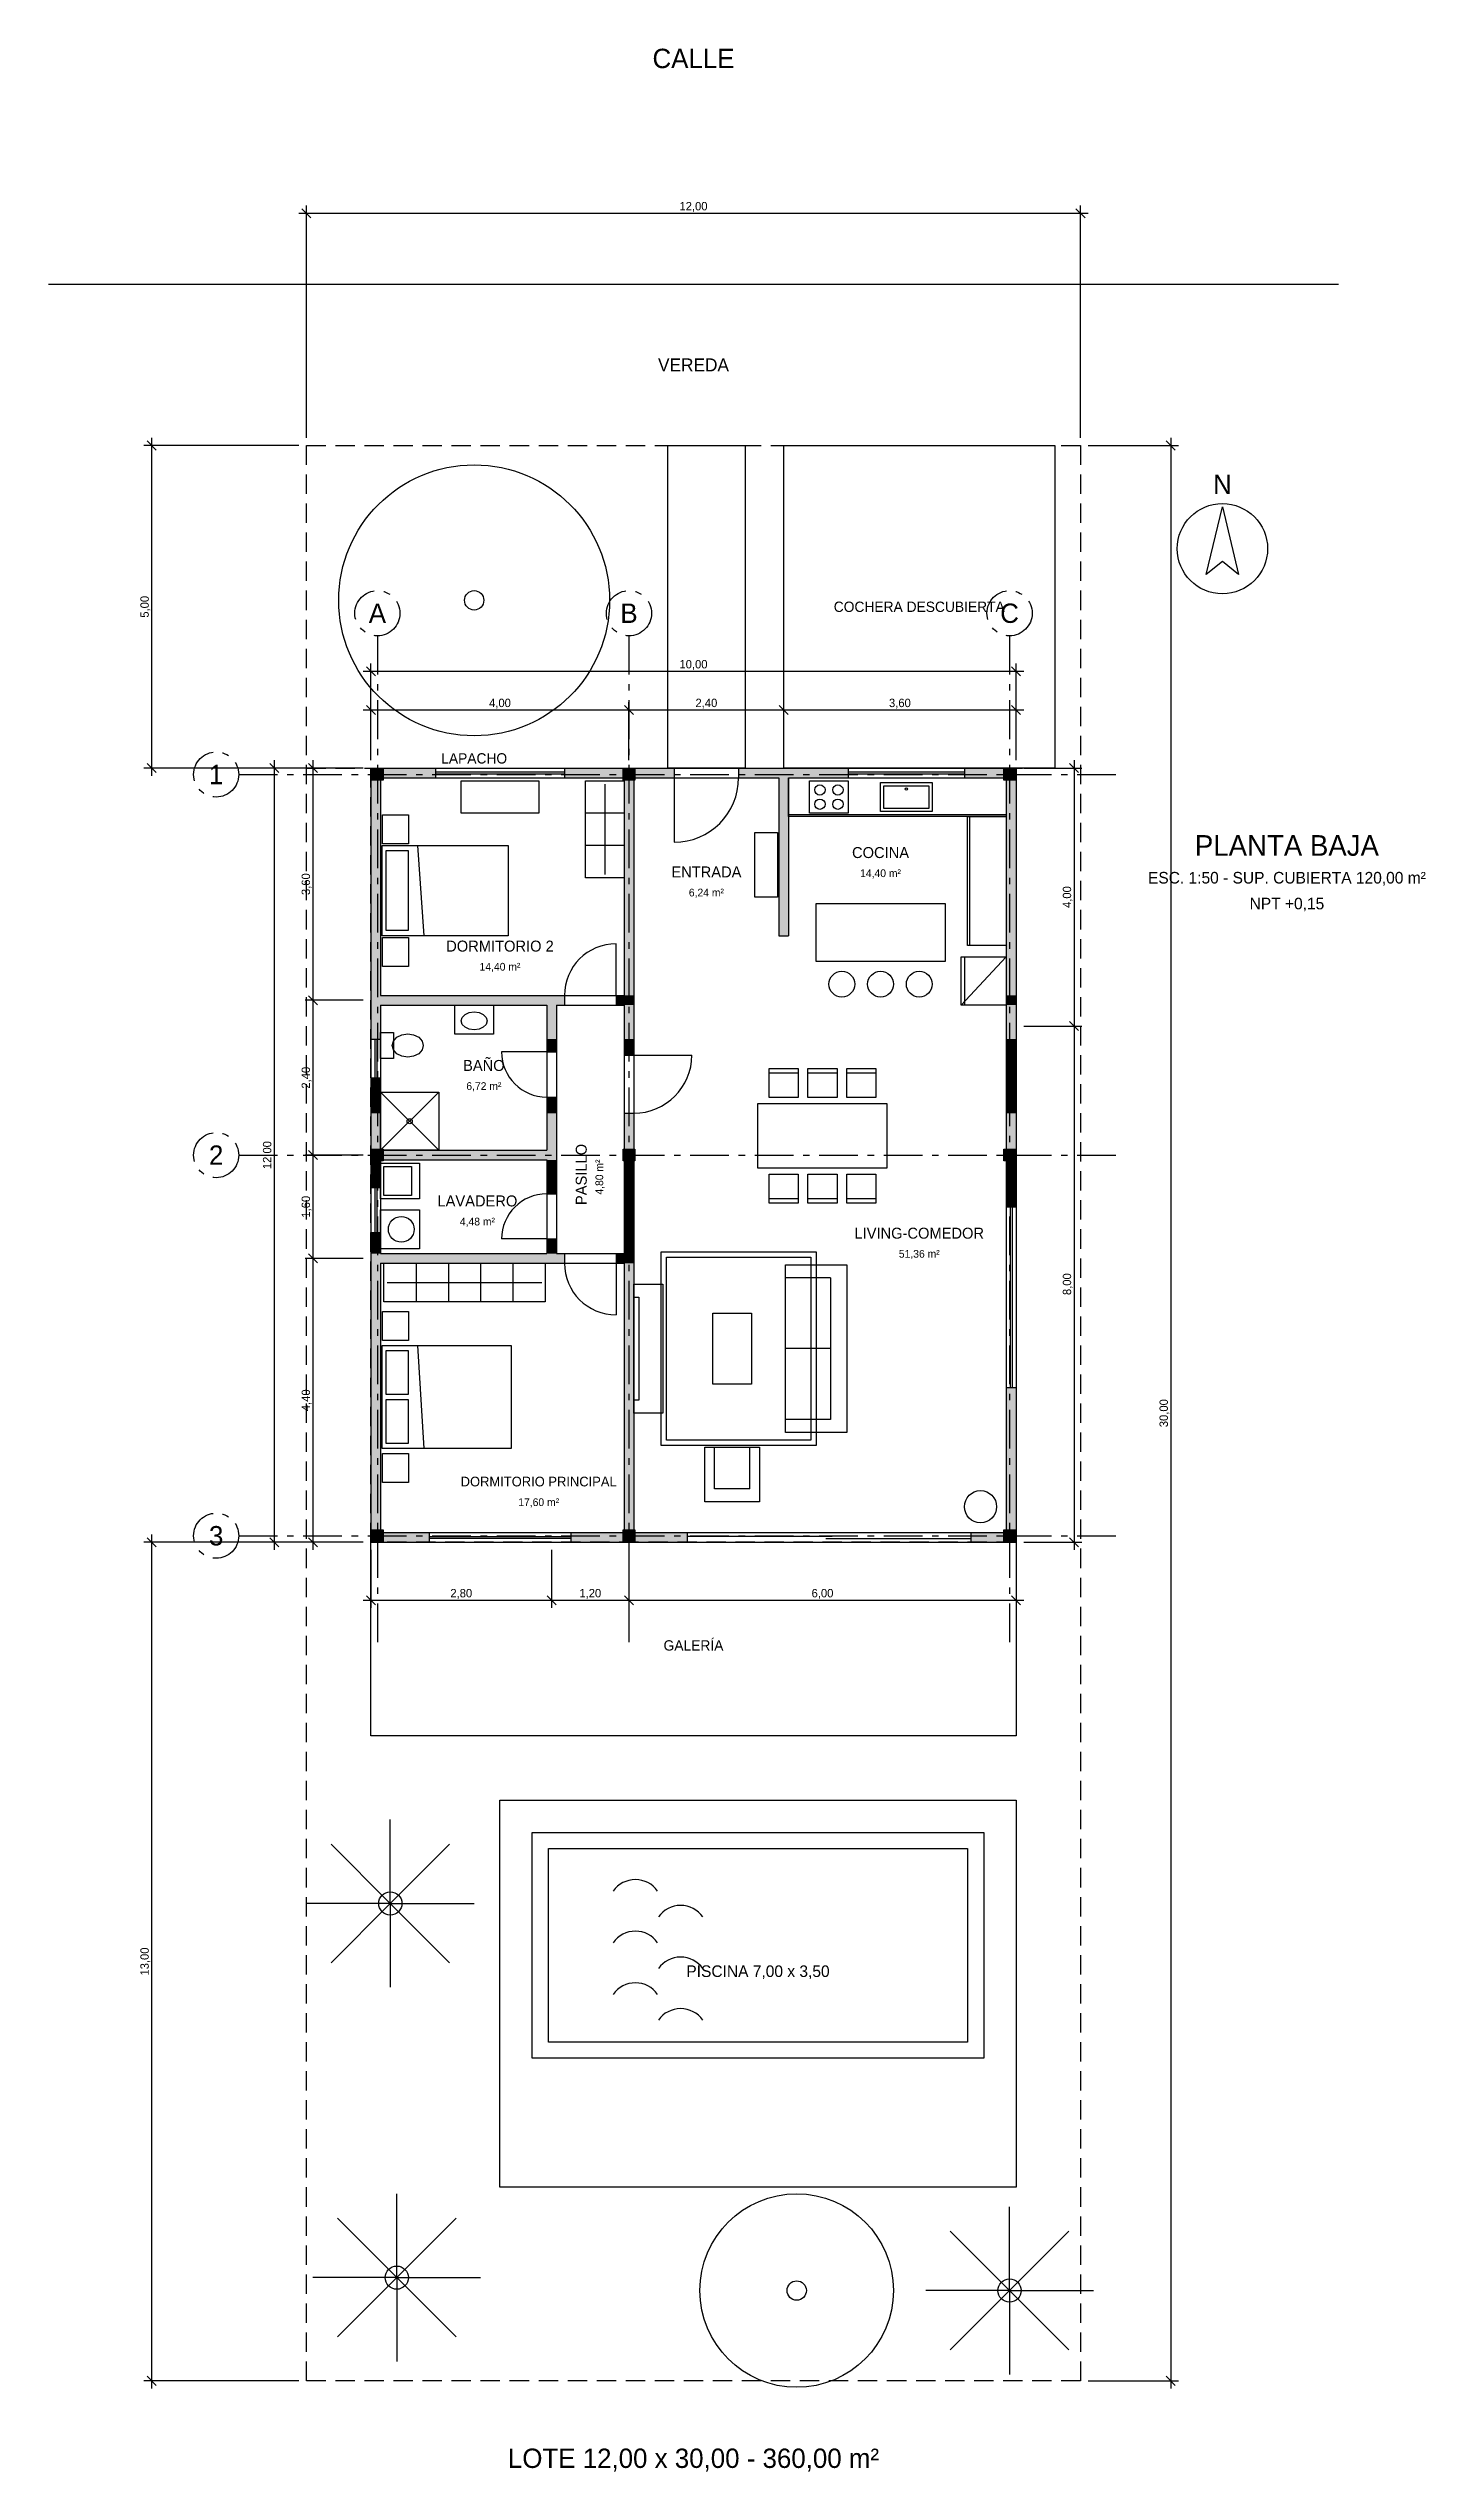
# Model space of a CAD drawing. Extents: x -4 to 17.3, y -31.4 to 6.2.
import ezdxf
from ezdxf.enums import TextEntityAlignment as Align

# ---------------------------------------------------------------- set-up
doc = ezdxf.new("R2010")
doc.units = 0
doc.linetypes.add('CENTER', pattern=[1, 0.6, -0.15, 0.1, -0.15])
doc.linetypes.add('DASHED', pattern=[0.45, 0.3, -0.15])
for name, color, linetype in [('CARPINTERIA', 4, 'CONTINUOUS'), ('COLUMNAS', 7, 'CONTINUOUS'), ('COTAS', 3, 'CONTINUOUS'), ('EJES', 1, 'CENTER'), ('LOTE', 30, 'DASHED'), ('MOBILIARIO', 6, 'CONTINUOUS'), ('MUROS', 7, 'CONTINUOUS'), ('MUROS-RELLENO', 8, 'CONTINUOUS'), ('PISCINA', 150, 'CONTINUOUS'), ('RETIROS', 40, 'DASHED'), ('SANITARIOS', 140, 'CONTINUOUS'), ('SOLADOS', 9, 'CONTINUOUS'), ('TEXTO', 2, 'CONTINUOUS'), ('VEGETACION', 92, 'CONTINUOUS')]:
    doc.layers.add(name, color=color, linetype=linetype)

msp = doc.modelspace()

# ---------------------------------------------------------------- linework, layer by layer
at = {"layer": 'CARPINTERIA'}
for p, q in [((2, -5), (4, -5)), ((2, -5.06), (4, -5.06)), ((2, -5.09), (4, -5.09)), ((2, -5.15), (4, -5.15)), ((5.7, -5), (6.7, -5)), ((5.7, -5.15), (5.7, -6.15)), ((5.7, -5.15), (6.7, -5.15)), ((8.4, -5), (10.2, -5)), ((8.4, -5.06), (10.2, -5.06)), ((8.4, -5.09), (10.2, -5.09)), ((8.4, -5.15), (10.2, -5.15)), ((4.8, -8.525), (4.8, -7.725)), ((4, -8.525), (4.8, -8.525)), ((4, -8.675), (4.8, -8.675)), ((1, -9.2), (1, -9.8)), ((1.06, -9.2), (1.06, -9.8)), ((1.09, -9.2), (1.09, -9.8)), ((1.15, -9.2), (1.15, -9.8)), ((3.725, -9.4), (3.025, -9.4)), ((3.725, -9.4), (3.725, -10.1)), ((3.875, -9.4), (3.875, -10.1)), ((4.925, -9.45), (4.925, -10.35)), ((5.075, -9.45), (5.975, -9.45)), ((5.075, -9.45), (5.075, -10.35)), ((1, -11.5), (1, -12.2)), ((1.06, -11.5), (1.06, -12.2)), ((1.09, -11.5), (1.09, -12.2)), ((1.15, -11.5), (1.15, -12.2)), ((3.725, -11.6), (3.725, -12.3)), ((3.875, -11.6), (3.875, -12.3)), ((10.85, -11.8), (10.85, -14.6)), ((10.91, -11.8), (10.91, -14.6)), ((10.94, -11.8), (10.94, -14.6)), ((11, -11.8), (11, -14.6)), ((3.725, -12.3), (3.025, -12.3)), ((4, -12.525), (4.8, -12.525)), ((4, -12.675), (4.8, -12.675)), ((4.8, -12.675), (4.8, -13.475)), ((1.9, -16.85), (4.1, -16.85)), ((5.9, -16.85), (10.3, -16.85)), ((1.9, -16.91), (4.1, -16.91)), ((1.9, -16.94), (4.1, -16.94)), ((1.9, -17), (4.1, -17)), ((5.9, -16.905), (8.15, -16.905)), ((5.9, -17), (10.3, -17)), ((8.05, -16.945), (10.3, -16.945))]:
    msp.add_line(p, q, dxfattribs=at)
for centre, radius, start, end in [((5.7, -5.15), 1, 270, 0), ((4.8, -8.525), 0.8, 90, 180), ((3.725, -9.4), 0.7, 180, 270), ((5.075, -9.45), 0.9, 270, 0), ((3.725, -12.3), 0.7, 90, 180), ((4.8, -12.675), 0.8, 180, 270)]:
    msp.add_arc(centre, radius, start, end, dxfattribs=at)
at = {"layer": 'COLUMNAS'}
for points in [[(1.01, -5.01), (1.19, -5.01), (1.19, -5.19), (1.01, -5.19)], [(4.91, -5.01), (5.09, -5.01), (5.09, -5.19), (4.91, -5.19)], [(10.81, -5.01), (10.99, -5.01), (10.99, -5.19), (10.81, -5.19)], [(1.01, -10.91), (1.19, -10.91), (1.19, -11.09), (1.01, -11.09)], [(4.91, -10.91), (5.09, -10.91), (5.09, -11.09), (4.91, -11.09)], [(10.81, -10.91), (10.99, -10.91), (10.99, -11.09), (10.81, -11.09)], [(1.01, -16.81), (1.19, -16.81), (1.19, -16.99), (1.01, -16.99)], [(4.91, -16.81), (5.09, -16.81), (5.09, -16.99), (4.91, -16.99)], [(10.81, -16.81), (10.99, -16.81), (10.99, -16.99), (10.81, -16.99)]]:
    msp.add_lwpolyline(points, close=True, dxfattribs=at)
for points in [[(1.01, -5.01), (1.19, -5.01), (1.01, -5.19), (1.19, -5.19)], [(4.91, -5.01), (5.09, -5.01), (4.91, -5.19), (5.09, -5.19)], [(10.81, -5.01), (10.99, -5.01), (10.81, -5.19), (10.99, -5.19)], [(1.01, -10.91), (1.19, -10.91), (1.01, -11.09), (1.19, -11.09)], [(4.91, -10.91), (5.09, -10.91), (4.91, -11.09), (5.09, -11.09)], [(10.81, -10.91), (10.99, -10.91), (10.81, -11.09), (10.99, -11.09)], [(1.01, -16.81), (1.19, -16.81), (1.01, -16.99), (1.19, -16.99)], [(4.91, -16.81), (5.09, -16.81), (4.91, -16.99), (5.09, -16.99)], [(10.81, -16.81), (10.99, -16.81), (10.81, -16.99), (10.99, -16.99)]]:
    msp.add_solid(points, dxfattribs=at)
at = {"layer": 'COTAS'}
for p, q in [((-0.12, 3.6), (12.12, 3.6)), ((-0.07, 3.67), (0.07, 3.53)), ((0, 0.12), (0, 3.72)), ((11.93, 3.67), (12.07, 3.53)), ((12, 0.12), (12, 3.72)), ((-0.12, 0), (-2.52, 0)), ((-2.47, 0.07), (-2.33, -0.07)), ((-2.4, 0.12), (-2.4, -5.12)), ((12.12, 0), (13.52, 0)), ((13.33, 0.07), (13.47, -0.07)), ((13.4, 0.12), (13.4, -30.12)), ((1, -4.88), (1, -3.38)), ((11, -4.88), (11, -3.38)), ((0.88, -3.5), (11.12, -3.5)), ((0.93, -3.43), (1.07, -3.57)), ((10.93, -3.43), (11.07, -3.57)), ((0.88, -4.1), (5.12, -4.1)), ((0.93, -4.03), (1.07, -4.17)), ((1, -4.88), (1, -3.98)), ((4.88, -4.1), (7.52, -4.1)), ((4.93, -4.03), (5.07, -4.17)), ((4.93, -4.03), (5.07, -4.17)), ((5, -4.88), (5, -3.98)), ((5, -4.88), (5, -3.98)), ((7.28, -4.1), (11.12, -4.1)), ((7.33, -4.03), (7.47, -4.17)), ((7.33, -4.03), (7.47, -4.17)), ((7.4, -4.88), (7.4, -3.98)), ((7.4, -4.88), (7.4, -3.98)), ((10.93, -4.03), (11.07, -4.17)), ((11, -4.88), (11, -3.98)), ((-0.5, -4.88), (-0.5, -17.12)), ((0.1, -4.88), (0.1, -8.72)), ((11.9, -4.88), (11.9, -9.12)), ((-0.12, -5), (-2.52, -5)), ((-2.47, -4.93), (-2.33, -5.07)), ((0.88, -5), (-0.62, -5)), ((-0.57, -4.93), (-0.43, -5.07)), ((0.88, -5), (-0.02, -5)), ((0.03, -4.93), (0.17, -5.07)), ((11.12, -5), (12.02, -5)), ((11.83, -4.93), (11.97, -5.07)), ((0.88, -8.6), (-0.02, -8.6)), ((0.88, -8.6), (-0.02, -8.6)), ((0.03, -8.53), (0.17, -8.67)), ((0.03, -8.53), (0.17, -8.67)), ((0.1, -8.48), (0.1, -11.12)), ((11.12, -9), (12.02, -9)), ((11.12, -9), (12.02, -9)), ((11.83, -8.93), (11.97, -9.07)), ((11.83, -8.93), (11.97, -9.07)), ((11.9, -8.88), (11.9, -17.12)), ((0.1, -10.88), (0.1, -12.72)), ((0.88, -11), (-0.02, -11)), ((0.88, -11), (-0.02, -11)), ((0.03, -10.93), (0.17, -11.07)), ((0.03, -10.93), (0.17, -11.07)), ((0.88, -12.6), (-0.02, -12.6)), ((0.88, -12.6), (-0.02, -12.6)), ((0.03, -12.53), (0.17, -12.67)), ((0.03, -12.53), (0.17, -12.67)), ((0.1, -12.48), (0.1, -17.12)), ((-2.4, -16.88), (-2.4, -30.12)), ((-0.12, -17), (-2.52, -17)), ((-2.47, -16.93), (-2.33, -17.07)), ((0.88, -17), (-0.62, -17)), ((-0.57, -16.93), (-0.43, -17.07)), ((0.88, -17), (-0.02, -17)), ((0.03, -16.93), (0.17, -17.07)), ((1, -17.12), (1, -18.02)), ((3.8, -17.12), (3.8, -18.02)), ((3.8, -17.12), (3.8, -18.02)), ((5, -17.12), (5, -18.02)), ((5, -17.12), (5, -18.02)), ((11, -17.12), (11, -18.02)), ((11.12, -17), (12.02, -17)), ((11.83, -16.93), (11.97, -17.07)), ((0.88, -17.9), (3.92, -17.9)), ((0.93, -17.83), (1.07, -17.97)), ((3.68, -17.9), (5.12, -17.9)), ((3.73, -17.83), (3.87, -17.97)), ((3.73, -17.83), (3.87, -17.97)), ((4.88, -17.9), (11.12, -17.9)), ((4.93, -17.83), (5.07, -17.97)), ((4.93, -17.83), (5.07, -17.97)), ((10.93, -17.83), (11.07, -17.97)), ((-0.12, -30), (-2.52, -30)), ((-2.47, -29.93), (-2.33, -30.07)), ((12.12, -30), (13.52, -30)), ((13.33, -29.93), (13.47, -30.07))]:
    msp.add_line(p, q, dxfattribs=at)
at = {"layer": 'EJES'}
for p, q in [((1.1, -2.95), (1.1, -18.6)), ((5, -2.95), (5, -18.6)), ((10.9, -2.95), (10.9, -18.6)), ((-1.05, -5.1), (12.6, -5.1)), ((-1.05, -11), (12.6, -11)), ((-1.05, -16.9), (12.6, -16.9))]:
    msp.add_line(p, q, dxfattribs=at)
for centre in [(1.1, -2.6), (5, -2.6), (10.9, -2.6), (-1.4, -5.1), (-1.4, -11), (-1.4, -16.9)]:
    msp.add_circle(centre, 0.35, dxfattribs=at)
at = {"layer": 'LOTE'}
msp.add_lwpolyline([(0, 0), (12, 0), (12, -30), (0, -30)], close=True, dxfattribs=at)
at = {"layer": 'MOBILIARIO'}
for p, q in [((4.625, -5.25), (4.625, -6.65)), ((4.925, -5.7), (4.325, -5.7)), ((7.475, -5.72), (10.85, -5.72)), ((10.28, -5.75), (10.28, -7.75)), ((1.825, -7.6), (1.725, -6.2)), ((4.925, -6.2), (4.325, -6.2)), ((10.85, -7.925), (10.15, -8.675)), ((10.2, -7.925), (10.2, -8.675)), ((7.175, -9.725), (7.625, -9.725)), ((7.775, -9.725), (8.225, -9.725)), ((8.375, -9.725), (8.825, -9.725)), ((7.625, -11.675), (7.175, -11.675)), ((8.225, -11.675), (7.775, -11.675)), ((8.825, -11.675), (8.375, -11.675)), ((1.7, -12.675), (1.7, -13.275)), ((2.2, -12.675), (2.2, -13.275)), ((2.7, -12.675), (2.7, -13.275)), ((3.2, -12.675), (3.2, -13.275)), ((1.25, -12.975), (3.65, -12.975)), ((8.125, -12.9), (7.425, -12.9)), ((8.125, -12.9), (8.125, -15.1)), ((1.825, -15.55), (1.725, -13.95)), ((8.125, -14), (7.425, -14)), ((8.125, -15.1), (7.425, -15.1)), ((6.325, -16.175), (6.325, -15.525)), ((6.875, -16.175), (6.875, -15.525)), ((6.875, -16.175), (6.325, -16.175))]:
    msp.add_line(p, q, dxfattribs=at)
for points in [[(2.4, -5.2), (3.6, -5.2), (3.6, -5.7), (2.4, -5.7)], [(4.925, -5.2), (4.925, -6.7), (4.325, -6.7), (4.325, -5.2)], [(7.475, -5.15), (10.85, -5.15), (10.85, -5.75), (7.475, -5.75)], [(7.8, -5.2), (8.4, -5.2), (8.4, -5.7), (7.8, -5.7)], [(1.18, -6.175), (1.18, -5.725), (1.58, -5.725), (1.58, -6.175)], [(7.3, -6), (7.3, -7), (6.95, -7), (6.95, -6)], [(10.85, -5.75), (10.85, -7.75), (10.25, -7.75), (10.25, -5.75)], [(1.175, -7.6), (1.175, -6.2), (3.125, -6.2), (3.125, -7.6)], [(1.235, -7.52), (1.235, -6.28), (1.575, -6.28), (1.575, -7.52)], [(7.9, -7.1), (9.9, -7.1), (9.9, -8), (7.9, -8)], [(1.18, -8.075), (1.18, -7.625), (1.58, -7.625), (1.58, -8.075)], [(10.85, -7.925), (10.85, -8.675), (10.15, -8.675), (10.15, -7.925)], [(7.175, -9.655), (7.625, -9.655), (7.625, -10.105), (7.175, -10.105)], [(7.775, -9.655), (8.225, -9.655), (8.225, -10.105), (7.775, -10.105)], [(8.375, -9.655), (8.825, -9.655), (8.825, -10.105), (8.375, -10.105)], [(7, -10.2), (9, -10.2), (9, -11.2), (7, -11.2)], [(7.625, -11.745), (7.175, -11.745), (7.175, -11.295), (7.625, -11.295)], [(8.225, -11.745), (7.775, -11.745), (7.775, -11.295), (8.225, -11.295)], [(8.825, -11.745), (8.375, -11.745), (8.375, -11.295), (8.825, -11.295)], [(1.2, -12.675), (3.7, -12.675), (3.7, -13.275), (1.2, -13.275)], [(7.9, -12.5), (7.9, -15.5), (5.5, -15.5), (5.5, -12.5)], [(7.82, -12.58), (7.82, -15.42), (5.58, -15.42), (5.58, -12.58)], [(8.375, -12.7), (8.375, -15.3), (7.425, -15.3), (7.425, -12.7)], [(5.075, -15), (5.075, -13), (5.525, -13), (5.525, -15)], [(1.18, -13.875), (1.18, -13.425), (1.58, -13.425), (1.58, -13.875)], [(5.075, -14.8), (5.075, -13.2), (5.155, -13.2), (5.155, -14.8)], [(6.9, -13.45), (6.9, -14.55), (6.3, -14.55), (6.3, -13.45)], [(1.175, -15.55), (1.175, -13.95), (3.175, -13.95), (3.175, -15.55)], [(1.235, -14.71), (1.235, -14.03), (1.575, -14.03), (1.575, -14.71)], [(1.235, -15.47), (1.235, -14.79), (1.575, -14.79), (1.575, -15.47)], [(1.18, -16.075), (1.18, -15.625), (1.58, -15.625), (1.58, -16.075)], [(7.025, -16.375), (6.175, -16.375), (6.175, -15.525), (7.025, -15.525)]]:
    msp.add_lwpolyline(points, close=True, dxfattribs=at)
for centre, radius in [((7.96, -5.34), 0.08), ((7.96, -5.56), 0.08), ((8.24, -5.34), 0.08), ((8.24, -5.56), 0.08), ((8.3, -8.35), 0.2), ((8.9, -8.35), 0.2), ((9.5, -8.35), 0.2), ((10.45, -16.45), 0.25)]:
    msp.add_circle(centre, radius, dxfattribs=at)
at = {"layer": 'MUROS'}
for p, q in [((1, -5), (2, -5)), ((1, -5), (1, -9.2)), ((1.15, -5.15), (2, -5.15)), ((1.15, -5.15), (1.15, -8.525)), ((2, -5), (2, -5.15)), ((4, -5), (5.7, -5)), ((4, -5), (4, -5.15)), ((4, -5.15), (4.925, -5.15)), ((4.925, -5.15), (4.925, -8.525)), ((5.075, -5.15), (5.7, -5.15)), ((5.075, -5.15), (5.075, -9.45)), ((5.7, -5), (5.7, -5.15)), ((6.7, -5), (8.4, -5)), ((6.7, -5), (6.7, -5.15)), ((6.7, -5.15), (7.325, -5.15)), ((7.325, -5.15), (7.325, -7.6)), ((7.475, -5.15), (8.4, -5.15)), ((7.475, -5.15), (7.475, -7.6)), ((8.4, -5), (8.4, -5.15)), ((10.2, -5), (11, -5)), ((10.2, -5), (10.2, -5.15)), ((10.2, -5.15), (10.85, -5.15)), ((10.85, -5.15), (10.85, -11.8)), ((11, -5), (11, -11.8)), ((7.325, -7.6), (7.475, -7.6)), ((1.15, -8.525), (4, -8.525)), ((4, -8.525), (4, -8.675)), ((4.8, -8.525), (4.925, -8.525)), ((4.8, -8.525), (4.8, -8.675)), ((1.15, -8.675), (3.725, -8.675)), ((1.15, -8.675), (1.15, -9.2)), ((3.725, -8.675), (3.725, -9.4)), ((3.875, -8.675), (4, -8.675)), ((3.875, -8.675), (3.875, -9.4)), ((4.8, -8.675), (4.925, -8.675)), ((4.925, -8.675), (4.925, -9.45)), ((1, -9.2), (1.15, -9.2)), ((3.725, -9.4), (3.875, -9.4)), ((4.925, -9.45), (5.075, -9.45)), ((1, -9.8), (1.15, -9.8)), ((1, -9.8), (1, -11.5)), ((1.15, -9.8), (1.15, -10.925)), ((3.725, -10.1), (3.875, -10.1)), ((3.725, -10.1), (3.725, -10.925)), ((3.875, -10.1), (3.875, -11.6)), ((4.925, -10.35), (5.075, -10.35)), ((4.925, -10.35), (4.925, -12.525)), ((5.075, -10.35), (5.075, -16.85)), ((1.15, -10.925), (3.725, -10.925)), ((1.15, -11.075), (3.725, -11.075)), ((1.15, -11.075), (1.15, -11.5)), ((3.725, -11.075), (3.725, -11.6)), ((1, -11.5), (1.15, -11.5)), ((3.725, -11.6), (3.875, -11.6)), ((10.85, -11.8), (11, -11.8)), ((1, -12.2), (1.15, -12.2)), ((1, -12.2), (1, -17)), ((1.15, -12.2), (1.15, -12.525)), ((3.725, -12.3), (3.875, -12.3)), ((3.725, -12.3), (3.725, -12.525)), ((3.875, -12.3), (3.875, -12.525)), ((1.15, -12.525), (3.725, -12.525)), ((1.15, -12.675), (4, -12.675)), ((1.15, -12.675), (1.15, -16.85)), ((3.875, -12.525), (4, -12.525)), ((4, -12.525), (4, -12.675)), ((4.8, -12.525), (4.925, -12.525)), ((4.8, -12.525), (4.8, -12.675)), ((4.8, -12.675), (4.925, -12.675)), ((4.925, -12.675), (4.925, -16.85)), ((10.85, -14.6), (11, -14.6)), ((10.85, -14.6), (10.85, -16.85)), ((11, -14.6), (11, -17)), ((1.15, -16.85), (1.9, -16.85)), ((1.9, -16.85), (1.9, -17)), ((4.1, -16.85), (4.925, -16.85)), ((4.1, -16.85), (4.1, -17)), ((5.075, -16.85), (5.9, -16.85)), ((5.9, -16.85), (5.9, -17)), ((10.3, -16.85), (10.85, -16.85)), ((10.3, -16.85), (10.3, -17)), ((1, -17), (1.9, -17)), ((4.1, -17), (5.9, -17)), ((10.3, -17), (11, -17))]:
    msp.add_line(p, q, dxfattribs=at)
at = {"layer": 'MUROS-RELLENO'}
for points in [[(1, -5), (2, -5), (1, -5.15), (2, -5.15)], [(1, -5.15), (1.15, -5.15), (1, -7.6), (1.15, -7.6)], [(4, -5), (5.7, -5), (4, -5.15), (5.7, -5.15)], [(4.925, -5.15), (5.075, -5.15), (4.925, -7.6), (5.075, -7.6)], [(6.7, -5), (8.4, -5), (6.7, -5.15), (8.4, -5.15)], [(7.325, -5.15), (7.475, -5.15), (7.325, -7.6), (7.475, -7.6)], [(10.2, -5), (11, -5), (10.2, -5.15), (11, -5.15)], [(10.85, -5.15), (11, -5.15), (10.85, -7.6), (11, -7.6)], [(1, -7.6), (1.15, -7.6), (1, -8.525), (1.15, -8.525)], [(4.925, -7.6), (5.075, -7.6), (4.925, -8.525), (5.075, -8.525)], [(10.85, -7.6), (11, -7.6), (10.85, -8.525), (11, -8.525)], [(1, -8.525), (4, -8.525), (1, -8.675), (4, -8.675)], [(4.8, -8.525), (5.075, -8.525), (4.8, -8.675), (5.075, -8.675)], [(10.85, -8.525), (11, -8.525), (10.85, -8.675), (11, -8.675)], [(1, -8.675), (1.15, -8.675), (1, -9.2), (1.15, -9.2)], [(3.725, -8.675), (3.875, -8.675), (3.725, -9.2), (3.875, -9.2)], [(4.925, -8.675), (5.075, -8.675), (4.925, -9.2), (5.075, -9.2)], [(10.85, -8.675), (11, -8.675), (10.85, -9.2), (11, -9.2)], [(3.725, -9.2), (3.875, -9.2), (3.725, -9.4), (3.875, -9.4)], [(4.925, -9.2), (5.075, -9.2), (4.925, -9.4), (5.075, -9.4)], [(10.85, -9.2), (11, -9.2), (10.85, -9.4), (11, -9.4)], [(4.925, -9.4), (5.075, -9.4), (4.925, -9.45), (5.075, -9.45)], [(10.85, -9.4), (11, -9.4), (10.85, -9.45), (11, -9.45)], [(10.85, -9.45), (11, -9.45), (10.85, -9.8), (11, -9.8)], [(1, -9.8), (1.15, -9.8), (1, -10.1), (1.15, -10.1)], [(1, -10.1), (1.15, -10.1), (1, -10.35), (1.15, -10.35)], [(3.725, -10.1), (3.875, -10.1), (3.725, -10.35), (3.875, -10.35)], [(10.85, -9.8), (11, -9.8), (10.85, -10.1), (11, -10.1)], [(10.85, -10.1), (11, -10.1), (10.85, -10.35), (11, -10.35)], [(1, -10.35), (1.15, -10.35), (1, -10.925), (1.15, -10.925)], [(3.725, -10.35), (3.875, -10.35), (3.725, -10.925), (3.875, -10.925)], [(4.925, -10.35), (5.075, -10.35), (4.925, -10.925), (5.075, -10.925)], [(10.85, -10.35), (11, -10.35), (10.85, -10.925), (11, -10.925)], [(1, -10.925), (3.875, -10.925), (1, -11.075), (3.875, -11.075)], [(1, -11.075), (1.15, -11.075), (1, -11.5), (1.15, -11.5)], [(3.725, -11.075), (3.875, -11.075), (3.725, -11.5), (3.875, -11.5)], [(4.925, -10.925), (5.075, -10.925), (4.925, -11.075), (5.075, -11.075)], [(4.925, -11.075), (5.075, -11.075), (4.925, -11.5), (5.075, -11.5)], [(10.85, -10.925), (11, -10.925), (10.85, -11.075), (11, -11.075)], [(10.85, -11.075), (11, -11.075), (10.85, -11.5), (11, -11.5)], [(3.725, -11.5), (3.875, -11.5), (3.725, -11.6), (3.875, -11.6)], [(4.925, -11.5), (5.075, -11.5), (4.925, -11.6), (5.075, -11.6)], [(4.925, -11.6), (5.075, -11.6), (4.925, -11.8), (5.075, -11.8)], [(10.85, -11.5), (11, -11.5), (10.85, -11.6), (11, -11.6)], [(10.85, -11.6), (11, -11.6), (10.85, -11.8), (11, -11.8)], [(4.925, -11.8), (5.075, -11.8), (4.925, -12.2), (5.075, -12.2)], [(1, -12.2), (1.15, -12.2), (1, -12.3), (1.15, -12.3)], [(1, -12.3), (1.15, -12.3), (1, -12.525), (1.15, -12.525)], [(3.725, -12.3), (3.875, -12.3), (3.725, -12.525), (3.875, -12.525)], [(4.925, -12.2), (5.075, -12.2), (4.925, -12.3), (5.075, -12.3)], [(4.925, -12.3), (5.075, -12.3), (4.925, -12.525), (5.075, -12.525)], [(1, -12.525), (4, -12.525), (1, -12.675), (4, -12.675)], [(1, -12.675), (1.15, -12.675), (1, -14.6), (1.15, -14.6)], [(4.8, -12.525), (5.075, -12.525), (4.8, -12.675), (5.075, -12.675)], [(4.925, -12.675), (5.075, -12.675), (4.925, -14.6), (5.075, -14.6)], [(1, -14.6), (1.15, -14.6), (1, -16.85), (1.15, -16.85)], [(4.925, -14.6), (5.075, -14.6), (4.925, -16.85), (5.075, -16.85)], [(10.85, -14.6), (11, -14.6), (10.85, -16.85), (11, -16.85)], [(1, -16.85), (1.9, -16.85), (1, -17), (1.9, -17)], [(4.1, -16.85), (5.9, -16.85), (4.1, -17), (5.9, -17)], [(10.3, -16.85), (11, -16.85), (10.3, -17), (11, -17)]]:
    msp.add_solid(points, dxfattribs=at)
at = {"layer": 'PISCINA'}
for points in [[(3.5, -21.5), (10.5, -21.5), (10.5, -25), (3.5, -25)], [(3.75, -21.75), (10.25, -21.75), (10.25, -24.75), (3.75, -24.75)]]:
    msp.add_lwpolyline(points, close=True, dxfattribs=at)
for centre in [(5.1, -22.65), (5.8, -23.05), (5.1, -23.45), (5.8, -23.85), (5.1, -24.25), (5.8, -24.65)]:
    msp.add_arc(centre, 0.42, 35, 145, dxfattribs=at)
at = {"layer": 'RETIROS'}
msp.add_line((0, -5), (12, -5), dxfattribs=at)
msp.add_lwpolyline([(1, -5), (11, -5), (11, -17), (1, -17)], close=True, dxfattribs=at)
at = {"layer": 'SANITARIOS'}
for p, q in [((1.15, -10.925), (2.05, -10.025)), ((2.05, -10.925), (1.15, -10.025))]:
    msp.add_line(p, q, dxfattribs=at)
for points in [[(8.9, -5.225), (9.7, -5.225), (9.7, -5.675), (8.9, -5.675)], [(8.95, -5.275), (9.65, -5.275), (9.65, -5.625), (8.95, -5.625)], [(2.3, -8.675), (2.9, -8.675), (2.9, -9.125), (2.3, -9.125)], [(2.8, -8.92), (2.7848, -8.9736), (2.7414, -9.019), (2.6765, -9.0493), (2.6, -9.06), (2.5235, -9.0493), (2.4586, -9.019), (2.4152, -8.9736), (2.4, -8.92), (2.4152, -8.8664), (2.4586, -8.821), (2.5235, -8.7907), (2.6, -8.78), (2.6765, -8.7907), (2.7414, -8.821), (2.7848, -8.8664)], [(1.15, -9.5), (1.15, -9.1), (1.35, -9.1), (1.35, -9.5)], [(1.57, -9.12), (1.6618, -9.1337), (1.7397, -9.1727), (1.7917, -9.2311), (1.81, -9.3), (1.7917, -9.3689), (1.7397, -9.4273), (1.6618, -9.4663), (1.57, -9.48), (1.4782, -9.4663), (1.4003, -9.4273), (1.3483, -9.3689), (1.33, -9.3), (1.3483, -9.2311), (1.4003, -9.1727), (1.4782, -9.1337)], [(1.15, -10.925), (1.15, -10.025), (2.05, -10.025), (2.05, -10.925)], [(1.15, -11.675), (1.15, -11.125), (1.75, -11.125), (1.75, -11.675)], [(1.2, -11.625), (1.2, -11.175), (1.63, -11.175), (1.63, -11.625)], [(1.15, -12.45), (1.15, -11.85), (1.75, -11.85), (1.75, -12.45)]]:
    msp.add_lwpolyline(points, close=True, dxfattribs=at)
for centre, radius in [((9.3, -5.325), 0.02), ((1.6, -10.475), 0.04), ((1.47, -12.15), 0.2)]:
    msp.add_circle(centre, radius, dxfattribs=at)
at = {"layer": 'SOLADOS'}
msp.add_line((-4, 2.5), (16, 2.5), dxfattribs=at)
for points in [[(5.6, 0), (6.8, 0), (6.8, -5), (5.6, -5)], [(7.4, 0), (11.6, 0), (11.6, -5), (7.4, -5)], [(1, -17), (11, -17), (11, -20), (1, -20)], [(3, -21), (11, -21), (11, -27), (3, -27)]]:
    msp.add_lwpolyline(points, close=True, dxfattribs=at)
at = {"layer": 'TEXTO'}
msp.add_lwpolyline([(14.2, -0.95), (14.45, -2), (14.2, -1.8), (13.95, -2)], close=True, dxfattribs=at)
msp.add_circle((14.2, -1.6), 0.7, dxfattribs=at)
at = {"layer": 'VEGETACION'}
for p, q in [((1.3, -22.6), (1.3, -21.3)), ((1.3, -22.6), (0.3808, -21.6808)), ((1.3, -22.6), (2.2192, -21.6808)), ((1.3, -22.6), (0, -22.6)), ((1.3, -22.6), (0.3808, -23.5192)), ((1.3, -22.6), (2.6, -22.6)), ((1.3, -22.6), (2.2192, -23.5192)), ((1.3, -22.6), (1.3, -23.9)), ((1.4, -28.4), (1.4, -27.1)), ((10.9, -28.6), (10.9, -27.3)), ((1.4, -28.4), (0.4808, -27.4808)), ((1.4, -28.4), (2.3192, -27.4808)), ((10.9, -28.6), (9.9808, -27.6808)), ((10.9, -28.6), (11.8192, -27.6808)), ((1.4, -28.4), (0.1, -28.4)), ((1.4, -28.4), (0.4808, -29.3192)), ((1.4, -28.4), (2.7, -28.4)), ((1.4, -28.4), (2.3192, -29.3192)), ((1.4, -28.4), (1.4, -29.7)), ((10.9, -28.6), (9.6, -28.6)), ((10.9, -28.6), (9.9808, -29.5192)), ((10.9, -28.6), (12.2, -28.6)), ((10.9, -28.6), (11.8192, -29.5192)), ((10.9, -28.6), (10.9, -29.9))]:
    msp.add_line(p, q, dxfattribs=at)
for centre, radius in [((2.6, -2.4), 2.1), ((2.6, -2.4), 0.15), ((1.3, -22.6), 0.18), ((7.6, -28.6), 1.5), ((1.4, -28.4), 0.18), ((7.6, -28.6), 0.15), ((10.9, -28.6), 0.18)]:
    msp.add_circle(centre, radius, dxfattribs=at)

# ---------------------------------------------------------------- texts
at = {"layer": 'COTAS'}
for s, p in [('12,00', (6, 3.71)), ('10,00', (6, -3.39)), ('4,00', (3, -3.99)), ('2,40', (6.2, -3.99)), ('3,60', (9.2, -3.99)), ('2,80', (2.4, -17.79)), ('1,20', (4.4, -17.79)), ('6,00', (8, -17.79))]:
    msp.add_text(s, height=0.13, dxfattribs=at).set_placement(p, align=Align.MIDDLE_CENTER)
for s, p in [('5,00', (-2.51, -2.5)), ('3,60', (-0.01, -6.8)), ('4,00', (11.79, -7)), ('2,40', (-0.01, -9.8)), ('12,00', (-0.61, -11)), ('1,60', (-0.01, -11.8)), ('8,00', (11.79, -13)), ('4,40', (-0.01, -14.8)), ('30,00', (13.29, -15)), ('13,00', (-2.51, -23.5))]:
    msp.add_text(s, height=0.13, rotation=90, dxfattribs=at).set_placement(p, align=Align.MIDDLE_CENTER)
at = {"layer": 'EJES'}
for s, p in [('A', (1.1, -2.6)), ('B', (5, -2.6)), ('C', (10.9, -2.6)), ('1', (-1.4, -5.1)), ('2', (-1.4, -11)), ('3', (-1.4, -16.9))]:
    msp.add_text(s, height=0.3, dxfattribs=at).set_placement(p, align=Align.MIDDLE_CENTER)
at = {"layer": 'TEXTO'}
for s, height, p in [('CALLE', 0.3, (6, 6)), ('VEREDA', 0.2, (6, 1.25)), ('N', 0.3, (14.2, -0.6)), ('COCHERA DESCUBIERTA', 0.16, (9.5, -2.5)), ('LAPACHO', 0.16, (2.6, -4.85)), ('COCINA', 0.17, (8.9, -6.31)), ('PLANTA BAJA', 0.32, (15.2, -6.2)), ('ENTRADA', 0.17, (6.2, -6.61)), ('14,40 m²', 0.12, (8.9, -6.63)), ('ESC. 1:50 - SUP. CUBIERTA 120,00 m²', 0.18, (15.2, -6.7)), ('6,24 m²', 0.12, (6.2, -6.93)), ('NPT +0,15', 0.18, (15.2, -7.1)), ('DORMITORIO 2', 0.17, (3, -7.76)), ('14,40 m²', 0.12, (3, -8.08)), ('BAÑO', 0.17, (2.75, -9.61)), ('6,72 m²', 0.12, (2.75, -9.93)), ('LAVADERO', 0.17, (2.65, -11.71)), ('4,48 m²', 0.12, (2.65, -12.03)), ('LIVING-COMEDOR', 0.17, (9.5, -12.21)), ('51,36 m²', 0.12, (9.5, -12.53)), ('DORMITORIO PRINCIPAL', 0.15, (3.6, -16.06)), ('17,60 m²', 0.12, (3.6, -16.38)), ('GALERÍA', 0.16, (6, -18.6)), ('PISCINA 7,00 x 3,50', 0.18, (7, -23.65)), ('LOTE 12,00 x 30,00 - 360,00 m²', 0.3, (6, -31.2))]:
    msp.add_text(s, height=height, dxfattribs=at).set_placement(p, align=Align.MIDDLE_CENTER)
for s, height, p in [('PASILLO', 0.17, (4.26, -11.3)), ('4,80 m²', 0.12, (4.54, -11.34))]:
    msp.add_text(s, height=height, rotation=90, dxfattribs=at).set_placement(p, align=Align.MIDDLE_CENTER)

doc.saveas('drawing.dxf')
